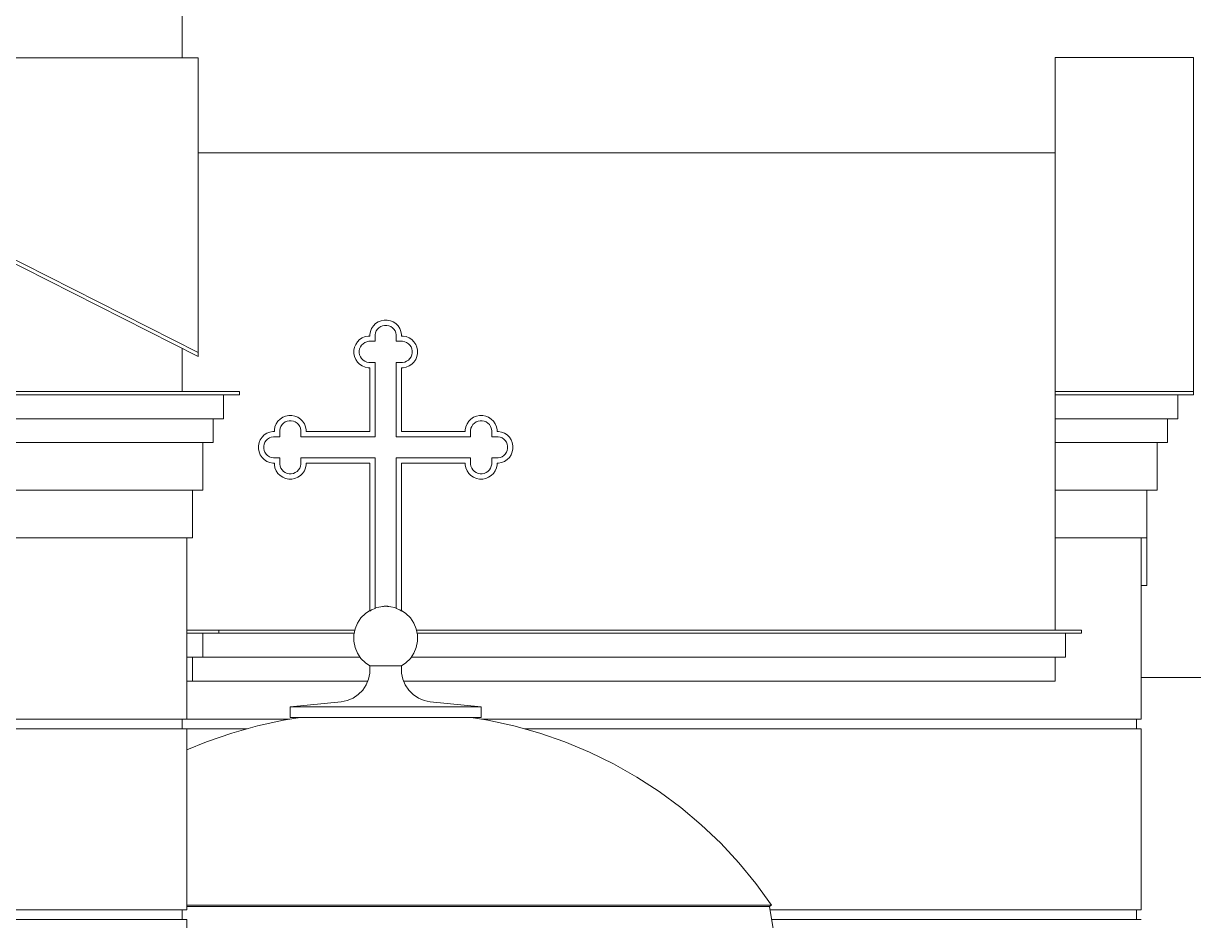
# Model space of a CAD drawing. Header units: millimetres. Extents: x -4890 to 184123, y 36 to 148549.
# Drawn here: x 94432 to 101790, y 123312 to 128955 of the extents above; entities that cross this region are included whole.
import ezdxf

# ---------------------------------------------------------------- set-up
doc = ezdxf.new("R2010")
doc.units = ezdxf.units.MM
doc.layers.add('Wall_Satelit', color=253, linetype='Continuous', lineweight=5)

msp = doc.modelspace()

# ---------------------------------------------------------------- linework, layer by layer
at = {"layer": 'Wall_Satelit'}
for p, q in [((95429.7, 128739), (95429.7, 129169)), ((95529.7, 126860.3), (91861.8, 128719)), ((95529.7, 126884.9), (91870.9, 128739)), ((95529.7, 128739), (91870.9, 128739)), ((95529.7, 126884.9), (95529.7, 128739)), ((100919.7, 126639), (100919.7, 128741.4)), ((101789.7, 128741.4), (100919.7, 128741.4)), ((101789.7, 126639), (101789.7, 128741.4)), ((100919.7, 128141.4), (95529.7, 128141.4)), ((96645.9, 127066.7), (96662.3, 127077.6)), ((96662.3, 127077.6), (96680.5, 127085.1)), ((96680.5, 127085.1), (96699.8, 127089)), ((96699.8, 127089), (96719.5, 127089)), ((96719.5, 127089), (96738.8, 127085.1)), ((96738.8, 127085.1), (96757, 127077.6)), ((96757, 127077.6), (96773.4, 127066.7)), ((96609.7, 126998.9), (96613.5, 127018.2)), ((96613.5, 127018.2), (96621.1, 127036.4)), ((96621.1, 127036.4), (96632, 127052.7)), ((96632, 127052.7), (96645.9, 127066.7)), ((96643, 126995.6), (96645.6, 127008.4)), ((96645.6, 127008.4), (96650.6, 127020.6)), ((96650.6, 127020.6), (96657.9, 127031.5)), ((96657.9, 127031.5), (96667.2, 127040.7)), ((96667.2, 127040.7), (96678.1, 127048.1)), ((96678.1, 127048.1), (96690.2, 127053.1)), ((96690.2, 127053.1), (96703.1, 127055.7)), ((96703.1, 127055.7), (96716.2, 127055.7)), ((96716.2, 127055.7), (96729.1, 127053.1)), ((96729.1, 127053.1), (96741.3, 127048.1)), ((96741.3, 127048.1), (96752.2, 127040.7)), ((96752.2, 127040.7), (96761.5, 127031.5)), ((96768.8, 127020.6), (96761.5, 127031.5)), ((96773.8, 127008.4), (96768.8, 127020.6)), ((96787.3, 127052.7), (96773.4, 127066.7)), ((96776.3, 126995.6), (96773.8, 127008.4)), ((96798.3, 127036.4), (96787.3, 127052.7)), ((96805.8, 127018.2), (96798.3, 127036.4)), ((96809.7, 126998.9), (96805.8, 127018.2)), ((96513.5, 126918.2), (96521.1, 126936.4)), ((96521.1, 126936.4), (96532, 126952.7)), ((96532, 126952.7), (96545.9, 126966.7)), ((96545.9, 126966.7), (96562.3, 126977.6)), ((96550.6, 126920.6), (96557.9, 126931.5)), ((96557.9, 126931.5), (96567.2, 126940.7)), ((96562.3, 126977.6), (96580.5, 126985.1)), ((96567.2, 126940.7), (96578.1, 126948.1)), ((96578.1, 126948.1), (96590.2, 126953.1)), ((96580.5, 126985.1), (96599.8, 126989)), ((96590.2, 126953.1), (96603.1, 126955.7)), ((96599.8, 126989), (96609.7, 126989)), ((96603.1, 126955.7), (96643, 126955.7)), ((96609.7, 126989), (96609.7, 126998.9)), ((96643, 126955.7), (96643, 126995.6)), ((96776.3, 126955.7), (96776.3, 126995.6)), ((96776.3, 126955.7), (96816.2, 126955.7)), ((96809.7, 126989), (96809.7, 126998.9)), ((96809.7, 126989), (96819.5, 126989)), ((96816.2, 126955.7), (96829.1, 126953.1)), ((96819.5, 126989), (96838.8, 126985.1)), ((96829.1, 126953.1), (96841.3, 126948.1)), ((96838.8, 126985.1), (96857, 126977.6)), ((96841.3, 126948.1), (96852.2, 126940.7)), ((96852.2, 126940.7), (96861.5, 126931.5)), ((96857, 126977.6), (96873.4, 126966.7)), ((96868.8, 126920.6), (96861.5, 126931.5)), ((96887.3, 126952.7), (96873.4, 126966.7)), ((96898.3, 126936.4), (96887.3, 126952.7)), ((96905.8, 126918.2), (96898.3, 126936.4)), ((95429.7, 126639), (95429.7, 126911)), ((95529.7, 126860.3), (95529.7, 126884.9)), ((96509.7, 126898.9), (96513.5, 126918.2)), ((96509.7, 126879.1), (96509.7, 126898.9)), ((96513.5, 126859.8), (96509.7, 126879.1)), ((96521.1, 126841.6), (96513.5, 126859.8)), ((96543, 126895.6), (96545.6, 126908.4)), ((96543, 126882.4), (96543, 126895.6)), ((96545.6, 126869.6), (96543, 126882.4)), ((96545.6, 126908.4), (96550.6, 126920.6)), ((96550.6, 126857.4), (96545.6, 126869.6)), ((96557.9, 126846.5), (96550.6, 126857.4)), ((96861.5, 126846.5), (96868.8, 126857.4)), ((96873.8, 126908.4), (96868.8, 126920.6)), ((96868.8, 126857.4), (96873.8, 126869.6)), ((96876.3, 126895.6), (96873.8, 126908.4)), ((96873.8, 126869.6), (96876.3, 126882.4)), ((96876.3, 126882.4), (96876.3, 126895.6)), ((96898.3, 126841.6), (96905.8, 126859.8)), ((96909.7, 126898.9), (96905.8, 126918.2)), ((96905.8, 126859.8), (96909.7, 126879.1)), ((96909.7, 126879.1), (96909.7, 126898.9)), ((96532, 126825.2), (96521.1, 126841.6)), ((96545.9, 126811.3), (96532, 126825.2)), ((96545.9, 126811.3), (96562.3, 126800.4)), ((96567.2, 126837.2), (96557.9, 126846.5)), ((96562.3, 126800.4), (96580.5, 126792.8)), ((96567.2, 126837.2), (96578.1, 126829.9)), ((96578.1, 126829.9), (96590.2, 126824.9)), ((96580.5, 126792.8), (96599.8, 126789)), ((96590.2, 126824.9), (96603.1, 126822.3)), ((96599.8, 126789), (96609.7, 126789)), ((96603.1, 126822.3), (96643, 126822.3)), ((96609.7, 126389), (96609.7, 126789)), ((96643, 126355.7), (96643, 126822.3)), ((96776.3, 126355.7), (96776.3, 126822.3)), ((96776.3, 126822.3), (96816.2, 126822.3)), ((96809.7, 126389), (96809.7, 126789)), ((96809.7, 126789), (96819.5, 126789)), ((96816.2, 126822.3), (96829.1, 126824.9)), ((96819.5, 126789), (96838.8, 126792.8)), ((96829.1, 126824.9), (96841.3, 126829.9)), ((96838.8, 126792.8), (96857, 126800.4)), ((96841.3, 126829.9), (96852.2, 126837.2)), ((96852.2, 126837.2), (96861.5, 126846.5)), ((96857, 126800.4), (96873.4, 126811.3)), ((96873.4, 126811.3), (96887.3, 126825.2)), ((96887.3, 126825.2), (96898.3, 126841.6)), ((95789.7, 126639), (93658.5, 126639)), ((95789.7, 126619), (95789.7, 126639)), ((100919.7, 126619), (100919.7, 126639)), ((101789.7, 126639), (100919.7, 126639)), ((101789.7, 126619), (101789.7, 126639)), ((95789.7, 126619), (93653.7, 126619)), ((95689.7, 126469), (95689.7, 126619)), ((100919.7, 126469), (100919.7, 126619)), ((101789.7, 126619), (100919.7, 126619)), ((101689.7, 126469), (101689.7, 126619)), ((96080.5, 126485.1), (96099.8, 126489)), ((96099.8, 126489), (96119.5, 126489)), ((96119.5, 126489), (96138.8, 126485.1)), ((97280.5, 126485.1), (97299.8, 126489)), ((97299.8, 126489), (97319.5, 126489)), ((97319.5, 126489), (97338.8, 126485.1)), ((95689.7, 126469), (93617.8, 126469)), ((95624.7, 126319), (95624.7, 126469)), ((96009.7, 126398.9), (96013.5, 126418.2)), ((96013.5, 126418.2), (96021.1, 126436.4)), ((96021.1, 126436.4), (96032, 126452.7)), ((96032, 126452.7), (96045.9, 126466.7)), ((96045.6, 126408.4), (96050.6, 126420.6)), ((96045.9, 126466.7), (96062.3, 126477.6)), ((96050.6, 126420.6), (96057.9, 126431.5)), ((96057.9, 126431.5), (96067.2, 126440.7)), ((96062.3, 126477.6), (96080.5, 126485.1)), ((96067.2, 126440.7), (96078.1, 126448.1)), ((96078.1, 126448.1), (96090.2, 126453.1)), ((96090.2, 126453.1), (96103.1, 126455.7)), ((96103.1, 126455.7), (96116.2, 126455.7)), ((96116.2, 126455.7), (96129.1, 126453.1)), ((96129.1, 126453.1), (96141.3, 126448.1)), ((96138.8, 126485.1), (96157, 126477.6)), ((96141.3, 126448.1), (96152.2, 126440.7)), ((96152.2, 126440.7), (96161.5, 126431.5)), ((96157, 126477.6), (96173.4, 126466.7)), ((96168.8, 126420.6), (96161.5, 126431.5)), ((96173.8, 126408.4), (96168.8, 126420.6)), ((96187.3, 126452.7), (96173.4, 126466.7)), ((96198.3, 126436.4), (96187.3, 126452.7)), ((96205.8, 126418.2), (96198.3, 126436.4)), ((96209.7, 126398.9), (96205.8, 126418.2)), ((97209.7, 126398.9), (97213.5, 126418.2)), ((97213.5, 126418.2), (97221.1, 126436.4)), ((97221.1, 126436.4), (97232, 126452.7)), ((97232, 126452.7), (97245.9, 126466.7)), ((97245.6, 126408.4), (97250.6, 126420.6)), ((97245.9, 126466.7), (97262.3, 126477.6)), ((97250.6, 126420.6), (97257.9, 126431.5)), ((97257.9, 126431.5), (97267.2, 126440.7)), ((97262.3, 126477.6), (97280.5, 126485.1)), ((97267.2, 126440.7), (97278.1, 126448.1)), ((97278.1, 126448.1), (97290.2, 126453.1)), ((97290.2, 126453.1), (97303.1, 126455.7)), ((97303.1, 126455.7), (97316.2, 126455.7)), ((97316.2, 126455.7), (97329.1, 126453.1)), ((97329.1, 126453.1), (97341.3, 126448.1)), ((97338.8, 126485.1), (97357, 126477.6)), ((97341.3, 126448.1), (97352.2, 126440.7)), ((97352.2, 126440.7), (97361.5, 126431.5)), ((97357, 126477.6), (97373.4, 126466.7)), ((97368.8, 126420.6), (97361.5, 126431.5)), ((97373.8, 126408.4), (97368.8, 126420.6)), ((97387.3, 126452.7), (97373.4, 126466.7)), ((97398.3, 126436.4), (97387.3, 126452.7)), ((97405.8, 126418.2), (97398.3, 126436.4)), ((97409.7, 126398.9), (97405.8, 126418.2)), ((101689.7, 126469), (100919.7, 126469)), ((100919.7, 126319), (100919.7, 126469)), ((101624.7, 126319), (101624.7, 126469)), ((95921.1, 126336.4), (95932, 126352.7)), ((95932, 126352.7), (95945.9, 126366.7)), ((95945.9, 126366.7), (95962.3, 126377.6)), ((95957.9, 126331.5), (95967.2, 126340.7)), ((95962.3, 126377.6), (95980.5, 126385.1)), ((95967.2, 126340.7), (95978.1, 126348.1)), ((95978.1, 126348.1), (95990.2, 126353.1)), ((95980.5, 126385.1), (95999.8, 126389)), ((95990.2, 126353.1), (96003.1, 126355.7)), ((95999.8, 126389), (96009.7, 126389)), ((96003.1, 126355.7), (96043, 126355.7)), ((96009.7, 126389), (96009.7, 126398.9)), ((96043, 126395.6), (96045.6, 126408.4)), ((96043, 126355.7), (96043, 126395.6)), ((96176.3, 126395.6), (96173.8, 126408.4)), ((96176.3, 126355.7), (96176.3, 126395.6)), ((96176.3, 126355.7), (96643, 126355.7)), ((96209.7, 126389), (96209.7, 126398.9)), ((96209.7, 126389), (96609.7, 126389)), ((96776.3, 126355.7), (97243, 126355.7)), ((96809.7, 126389), (97209.7, 126389)), ((97209.7, 126389), (97209.7, 126398.9)), ((97243, 126395.6), (97245.6, 126408.4)), ((97243, 126355.7), (97243, 126395.6)), ((97376.3, 126395.6), (97373.8, 126408.4)), ((97376.3, 126355.7), (97376.3, 126395.6)), ((97376.3, 126355.7), (97416.2, 126355.7)), ((97409.7, 126389), (97409.7, 126398.9)), ((97409.7, 126389), (97419.5, 126389)), ((97416.2, 126355.7), (97429.1, 126353.1)), ((97419.5, 126389), (97438.8, 126385.1)), ((97429.1, 126353.1), (97441.3, 126348.1)), ((97438.8, 126385.1), (97457, 126377.6)), ((97441.3, 126348.1), (97452.2, 126340.7)), ((97452.2, 126340.7), (97461.5, 126331.5)), ((97457, 126377.6), (97473.4, 126366.7)), ((97487.3, 126352.7), (97473.4, 126366.7)), ((97498.3, 126336.4), (97487.3, 126352.7)), ((95624.7, 126319), (93582, 126319)), ((95559.7, 126019), (95559.7, 126319)), ((95909.7, 126298.9), (95913.5, 126318.2)), ((95909.7, 126279.1), (95909.7, 126298.9)), ((95913.5, 126259.8), (95909.7, 126279.1)), ((95913.5, 126318.2), (95921.1, 126336.4)), ((95943, 126295.6), (95945.6, 126308.4)), ((95943, 126282.4), (95943, 126295.6)), ((95945.6, 126269.6), (95943, 126282.4)), ((95945.6, 126308.4), (95950.6, 126320.6)), ((95950.6, 126257.4), (95945.6, 126269.6)), ((95950.6, 126320.6), (95957.9, 126331.5)), ((97468.8, 126320.6), (97461.5, 126331.5)), ((97473.8, 126308.4), (97468.8, 126320.6)), ((97468.8, 126257.4), (97473.8, 126269.6)), ((97476.3, 126295.6), (97473.8, 126308.4)), ((97473.8, 126269.6), (97476.3, 126282.4)), ((97476.3, 126282.4), (97476.3, 126295.6)), ((97505.8, 126318.2), (97498.3, 126336.4)), ((97509.7, 126298.9), (97505.8, 126318.2)), ((97505.8, 126259.8), (97509.7, 126279.1)), ((97509.7, 126279.1), (97509.7, 126298.9)), ((101624.7, 126319), (100919.7, 126319)), ((100919.7, 126019), (100919.7, 126319)), ((101559.7, 126019), (101559.7, 126319)), ((95921.1, 126241.6), (95913.5, 126259.8)), ((95932, 126225.2), (95921.1, 126241.6)), ((95945.9, 126211.3), (95932, 126225.2)), ((95945.9, 126211.3), (95962.3, 126200.4)), ((95957.9, 126246.5), (95950.6, 126257.4)), ((95967.2, 126237.2), (95957.9, 126246.5)), ((95962.3, 126200.4), (95980.5, 126192.8)), ((95967.2, 126237.2), (95978.1, 126229.9)), ((95978.1, 126229.9), (95990.2, 126224.9)), ((95980.5, 126192.8), (95999.8, 126189)), ((95990.2, 126224.9), (96003.1, 126222.3)), ((96003.1, 126222.3), (96043, 126222.3)), ((96043, 126182.4), (96043, 126222.3)), ((96176.3, 126182.4), (96176.3, 126222.3)), ((96176.3, 126222.3), (96643, 126222.3)), ((96643, 125274.7), (96643, 126222.3)), ((96776.3, 125274.7), (96776.3, 126222.3)), ((96776.3, 126222.3), (97243, 126222.3)), ((97243, 126182.4), (97243, 126222.3)), ((97376.3, 126182.4), (97376.3, 126222.3)), ((97376.3, 126222.3), (97416.2, 126222.3)), ((97416.2, 126222.3), (97429.1, 126224.9)), ((97419.5, 126189), (97438.8, 126192.8)), ((97429.1, 126224.9), (97441.3, 126229.9)), ((97438.8, 126192.8), (97457, 126200.4)), ((97441.3, 126229.9), (97452.2, 126237.2)), ((97452.2, 126237.2), (97461.5, 126246.5)), ((97457, 126200.4), (97473.4, 126211.3)), ((97461.5, 126246.5), (97468.8, 126257.4)), ((97473.4, 126211.3), (97487.3, 126225.2)), ((97487.3, 126225.2), (97498.3, 126241.6)), ((97498.3, 126241.6), (97505.8, 126259.8)), ((95999.8, 126189), (96009.7, 126189)), ((96009.7, 126179.1), (96009.7, 126189)), ((96013.5, 126159.8), (96009.7, 126179.1)), ((96021.1, 126141.6), (96013.5, 126159.8)), ((96032, 126125.2), (96021.1, 126141.6)), ((96045.9, 126111.3), (96032, 126125.2)), ((96045.6, 126169.6), (96043, 126182.4)), ((96050.6, 126157.4), (96045.6, 126169.6)), ((96057.9, 126146.5), (96050.6, 126157.4)), ((96067.2, 126137.2), (96057.9, 126146.5)), ((96067.2, 126137.2), (96078.1, 126129.9)), ((96078.1, 126129.9), (96090.2, 126124.9)), ((96090.2, 126124.9), (96103.1, 126122.3)), ((96103.1, 126122.3), (96116.2, 126122.3)), ((96116.2, 126122.3), (96129.1, 126124.9)), ((96129.1, 126124.9), (96141.3, 126129.9)), ((96141.3, 126129.9), (96152.2, 126137.2)), ((96152.2, 126137.2), (96161.5, 126146.5)), ((96161.5, 126146.5), (96168.8, 126157.4)), ((96168.8, 126157.4), (96173.8, 126169.6)), ((96173.4, 126111.3), (96187.3, 126125.2)), ((96173.8, 126169.6), (96176.3, 126182.4)), ((96187.3, 126125.2), (96198.3, 126141.6)), ((96198.3, 126141.6), (96205.8, 126159.8)), ((96205.8, 126159.8), (96209.7, 126179.1)), ((96209.7, 126179.1), (96209.7, 126189)), ((96209.7, 126189), (96609.7, 126189)), ((96609.7, 125259.2), (96609.7, 126189)), ((96809.7, 125259.2), (96809.7, 126189)), ((96809.7, 126189), (97209.7, 126189)), ((97209.7, 126179.1), (97209.7, 126189)), ((97213.5, 126159.8), (97209.7, 126179.1)), ((97221.1, 126141.6), (97213.5, 126159.8)), ((97232, 126125.2), (97221.1, 126141.6)), ((97245.9, 126111.3), (97232, 126125.2)), ((97245.6, 126169.6), (97243, 126182.4)), ((97250.6, 126157.4), (97245.6, 126169.6)), ((97257.9, 126146.5), (97250.6, 126157.4)), ((97267.2, 126137.2), (97257.9, 126146.5)), ((97267.2, 126137.2), (97278.1, 126129.9)), ((97278.1, 126129.9), (97290.2, 126124.9)), ((97290.2, 126124.9), (97303.1, 126122.3)), ((97303.1, 126122.3), (97316.2, 126122.3)), ((97316.2, 126122.3), (97329.1, 126124.9)), ((97329.1, 126124.9), (97341.3, 126129.9)), ((97341.3, 126129.9), (97352.2, 126137.2)), ((97352.2, 126137.2), (97361.5, 126146.5)), ((97361.5, 126146.5), (97368.8, 126157.4)), ((97368.8, 126157.4), (97373.8, 126169.6)), ((97373.4, 126111.3), (97387.3, 126125.2)), ((97373.8, 126169.6), (97376.3, 126182.4)), ((97387.3, 126125.2), (97398.3, 126141.6)), ((97398.3, 126141.6), (97405.8, 126159.8)), ((97405.8, 126159.8), (97409.7, 126179.1)), ((97409.7, 126179.1), (97409.7, 126189)), ((97409.7, 126189), (97419.5, 126189)), ((96045.9, 126111.3), (96062.3, 126100.4)), ((96062.3, 126100.4), (96080.5, 126092.8)), ((96080.5, 126092.8), (96099.8, 126089)), ((96099.8, 126089), (96119.5, 126089)), ((96119.5, 126089), (96138.8, 126092.8)), ((96138.8, 126092.8), (96157, 126100.4)), ((96157, 126100.4), (96173.4, 126111.3)), ((97245.9, 126111.3), (97262.3, 126100.4)), ((97262.3, 126100.4), (97280.5, 126092.8)), ((97280.5, 126092.8), (97299.8, 126089)), ((97299.8, 126089), (97319.5, 126089)), ((97319.5, 126089), (97338.8, 126092.8)), ((97338.8, 126092.8), (97357, 126100.4)), ((97357, 126100.4), (97373.4, 126111.3)), ((95559.7, 126019), (93510.3, 126019)), ((95494.7, 125719), (95494.7, 126019)), ((101559.7, 126019), (100919.7, 126019)), ((100919.7, 125719), (100919.7, 126019)), ((101494.7, 125719), (101494.7, 126019)), ((95494.7, 125719), (93438.6, 125719)), ((95459.7, 124579), (95459.7, 125719)), ((101494.7, 125719), (100919.7, 125719)), ((100919.7, 125139), (100919.7, 125719)), ((101459.7, 124579), (101459.7, 125719)), ((101494.7, 125699.3), (101494.7, 125719)), ((101494.7, 125699.3), (101494.7, 125719)), ((101494.7, 125689.4), (101494.7, 125699.3)), ((101494.7, 125631.5), (101494.7, 125689.4)), ((101494.7, 125576.9), (101494.7, 125631.5)), ((101494.7, 125527.7), (101494.7, 125576.9)), ((101494.7, 125486), (101494.7, 125527.7)), ((101494.7, 125453.1), (101494.7, 125486)), ((101494.7, 125419), (101459.7, 125419)), ((101494.7, 125430.5), (101494.7, 125453.1)), ((101494.7, 125419), (101494.7, 125430.5)), ((96554.3, 125216.5), (96582.2, 125244.4)), ((96582.2, 125244.4), (96609.7, 125262.7)), ((96609.7, 125259.2), (96620.9, 125266.2)), ((96620.9, 125266.2), (96643, 125274.7)), ((96643, 125277.1), (96653.5, 125281.3)), ((96653.5, 125281.3), (96654.7, 125281.6)), ((96654.7, 125281.6), (96678.5, 125285.9)), ((96678.5, 125285.9), (96689.4, 125287.7)), ((96689.4, 125287.7), (96696, 125288.6)), ((96696, 125288.6), (96699.2, 125289)), ((96699.2, 125289), (96700.3, 125289)), ((96700.3, 125289), (96703.9, 125289)), ((96703.9, 125289), (96707.7, 125289)), ((96707.7, 125289), (96711.6, 125289)), ((96711.6, 125289), (96715.4, 125289)), ((96715.4, 125289), (96719, 125289)), ((96719, 125289), (96720.2, 125289)), ((96720.2, 125289), (96723.4, 125288.6)), ((96723.4, 125288.6), (96730, 125287.7)), ((96730, 125287.7), (96740.9, 125285.9)), ((96740.9, 125285.9), (96764.6, 125281.6)), ((96764.6, 125281.6), (96765.8, 125281.3)), ((96765.8, 125281.3), (96776.3, 125277.1)), ((96776.3, 125274.7), (96798.4, 125266.2)), ((96798.4, 125266.2), (96809.7, 125259.2)), ((96809.7, 125262.7), (96837.2, 125244.4)), ((96865, 125216.5), (96837.2, 125244.4)), ((96517.4, 125147.3), (96532.4, 125183.7)), ((96532.4, 125183.7), (96554.3, 125216.5)), ((96886.9, 125183.7), (96865, 125216.5)), ((96902, 125147.3), (96886.9, 125183.7)), ((95659.7, 125139), (95459.7, 125139)), ((95659.7, 125119), (95459.7, 125119)), ((95559.7, 124969), (95559.7, 125119)), ((95659.7, 125119), (95659.7, 125139)), ((96515.7, 125139), (95659.7, 125139)), ((96511.7, 125119), (95659.7, 125119)), ((96509.7, 125108.7), (96517.4, 125147.3)), ((96509.7, 125069.3), (96509.7, 125108.7)), ((96909.7, 125108.7), (96902, 125147.3)), ((101084.7, 125139), (96903.6, 125139)), ((101084.7, 125119), (96907.6, 125119)), ((96909.7, 125069.3), (96909.7, 125108.7)), ((100984.7, 124969), (100984.7, 125119)), ((101084.7, 125119), (101084.7, 125139)), ((96517.4, 125030.7), (96509.7, 125069.3)), ((96532.4, 124994.2), (96517.4, 125030.7)), ((96886.9, 124994.2), (96902, 125030.7)), ((96902, 125030.7), (96909.7, 125069.3)), ((95559.7, 124969), (95459.7, 124969)), ((95494.7, 124819), (95494.7, 124969)), ((96549.3, 124969), (95559.7, 124969)), ((96554.3, 124961.5), (96532.4, 124994.2)), ((96582.2, 124933.6), (96554.3, 124961.5)), ((96837.2, 124933.6), (96865, 124961.5)), ((96865, 124961.5), (96886.9, 124994.2)), ((100984.7, 124969), (96870, 124969)), ((100919.7, 124819), (100919.7, 124969)), ((96582.2, 124933.6), (96609.7, 124915.2)), ((96602, 124830.6), (96609.7, 124869.2)), ((96609.7, 124869.2), (96609.7, 124915.2)), ((96609.7, 124915.2), (96613.5, 124915.2)), ((96613.5, 124915.2), (96621.1, 124915.2)), ((96621.1, 124915.2), (96632, 124915.2)), ((96632, 124915.2), (96645.9, 124915.2)), ((96645.9, 124915.2), (96662.3, 124915.2)), ((96662.3, 124915.2), (96680.5, 124915.2)), ((96680.5, 124915.2), (96699.8, 124915.2)), ((96699.8, 124915.2), (96719.5, 124915.2)), ((96719.5, 124915.2), (96738.8, 124915.2)), ((96738.8, 124915.2), (96757, 124915.2)), ((96757, 124915.2), (96773.4, 124915.2)), ((96773.4, 124915.2), (96787.3, 124915.2)), ((96787.3, 124915.2), (96798.3, 124915.2)), ((96798.3, 124915.2), (96805.8, 124915.2)), ((96805.8, 124915.2), (96809.7, 124915.2)), ((96809.7, 124915.2), (96837.2, 124933.6)), ((96809.7, 124869.2), (96809.7, 124915.2)), ((96817.4, 124830.6), (96809.7, 124869.2)), ((95494.7, 124819), (95459.7, 124819)), ((96597.2, 124819), (95494.7, 124819)), ((96586.9, 124794.2), (96602, 124830.6)), ((96832.4, 124794.2), (96817.4, 124830.6)), ((100919.7, 124819), (96822.2, 124819)), ((104219.7, 124841.4), (101459.7, 124841.4)), ((96537.2, 124733.6), (96504.4, 124711.7)), ((96537.2, 124733.6), (96565, 124761.5)), ((96565, 124761.5), (96586.9, 124794.2)), ((96854.3, 124761.5), (96832.4, 124794.2)), ((96882.2, 124733.6), (96854.3, 124761.5)), ((96914.9, 124711.7), (96882.2, 124733.6)), ((96429.4, 124689), (96109.7, 124655.6)), ((96132.7, 124655.6), (96109.7, 124655.6)), ((96109.7, 124589), (96109.7, 124655.6)), ((96178, 124655.6), (96132.7, 124655.6)), ((96243.6, 124655.6), (96178, 124655.6)), ((96327.2, 124655.6), (96243.6, 124655.6)), ((96425.5, 124655.6), (96327.2, 124655.6)), ((96534.7, 124655.6), (96425.5, 124655.6)), ((96468, 124696.6), (96429.4, 124689)), ((96504.4, 124711.7), (96468, 124696.6)), ((96650.6, 124655.6), (96534.7, 124655.6)), ((96768.8, 124655.6), (96650.6, 124655.6)), ((96884.7, 124655.6), (96768.8, 124655.6)), ((96993.9, 124655.6), (96884.7, 124655.6)), ((96951.3, 124696.6), (96914.9, 124711.7)), ((96990, 124689), (96951.3, 124696.6)), ((97309.7, 124655.6), (96990, 124689)), ((97092.1, 124655.6), (96993.9, 124655.6)), ((97175.7, 124655.6), (97092.1, 124655.6)), ((97241.4, 124655.6), (97175.7, 124655.6)), ((97286.6, 124655.6), (97241.4, 124655.6)), ((97309.7, 124655.6), (97286.6, 124655.6)), ((97309.7, 124589), (97309.7, 124655.6)), ((95459.7, 124579), (90619.5, 124579)), ((95429.7, 124519), (95429.7, 124579)), ((96107.5, 124579), (95459.7, 124579)), ((96172.6, 124589), (96067.8, 124572.9)), ((96132.7, 124589), (96109.7, 124589)), ((96178, 124589), (96132.7, 124589)), ((96243.6, 124589), (96178, 124589)), ((96327.2, 124589), (96243.6, 124589)), ((96425.5, 124589), (96327.2, 124589)), ((96534.7, 124589), (96425.5, 124589)), ((96650.6, 124589), (96534.7, 124589)), ((96768.8, 124589), (96650.6, 124589)), ((96884.7, 124589), (96768.8, 124589)), ((96993.9, 124589), (96884.7, 124589)), ((97092.1, 124589), (96993.9, 124589)), ((97175.7, 124589), (97092.1, 124589)), ((97241.4, 124589), (97175.7, 124589)), ((97286.6, 124589), (97241.4, 124589)), ((97351.6, 124572.9), (97246.7, 124589)), ((97309.7, 124589), (97286.6, 124589)), ((101459.7, 124579), (97311.8, 124579)), ((101429.7, 124516.8), (101429.7, 124579)), ((95459.7, 124519), (90737.9, 124519)), ((95837.9, 124519), (95459.7, 124519)), ((95459.7, 123379), (95459.7, 124519)), ((95903.4, 124537.4), (95741.4, 124491.9)), ((96067.8, 124572.9), (95903.4, 124537.4)), ((97516, 124537.4), (97351.6, 124572.9)), ((97677.9, 124491.9), (97516, 124537.4)), ((101459.7, 124519), (97581.5, 124519)), ((101429.7, 124516.8), (101429.7, 124519)), ((101429.7, 124515.2), (101429.7, 124516.3)), ((101459.7, 123379), (101459.7, 124519)), ((95582.5, 124436.7), (95459.7, 124385.5)), ((95741.4, 124491.9), (95582.5, 124436.7)), ((97836.8, 124436.7), (97677.9, 124491.9)), ((97992, 124372), (97836.8, 124436.7)), ((98143, 124297.9), (97992, 124372)), ((98289.3, 124214.8), (98143, 124297.9)), ((98430.2, 124123), (98289.3, 124214.8)), ((98565.2, 124022.7), (98430.2, 124123)), ((98694, 123914.5), (98565.2, 124022.7)), ((98815.9, 123798.6), (98694, 123914.5)), ((98930.5, 123675.6), (98815.9, 123798.6)), ((99037.5, 123545.8), (98930.5, 123675.6)), ((99136.4, 123409.7), (99037.5, 123545.8)), ((95467, 123401.1), (95459.7, 123401.1)), ((95670.9, 123409.7), (95460.6, 123409.7)), ((95676.2, 123401.1), (95467, 123401.1)), ((95891.2, 123409.7), (95670.9, 123409.7)), ((95895.4, 123401.1), (95676.2, 123401.1)), ((96119.3, 123409.7), (95891.2, 123409.7)), ((96122.4, 123401.1), (95895.4, 123401.1)), ((96353.2, 123409.7), (96119.3, 123409.7)), ((96355, 123401.1), (96122.4, 123401.1)), ((96590.5, 123409.7), (96353.2, 123409.7)), ((96591.1, 123401.1), (96355, 123401.1)), ((96828.9, 123409.7), (96590.5, 123409.7)), ((96828.3, 123401.1), (96591.1, 123401.1)), ((97064.3, 123401.1), (96828.3, 123401.1)), ((97066.2, 123409.7), (96828.9, 123409.7)), ((97297, 123401.1), (97064.3, 123401.1)), ((97300, 123409.7), (97066.2, 123409.7)), ((97524, 123401.1), (97297, 123401.1)), ((97528.2, 123409.7), (97300, 123409.7)), ((97743.1, 123401.1), (97524, 123401.1)), ((97748.5, 123409.7), (97528.2, 123409.7)), ((97952.3, 123401.1), (97743.1, 123401.1)), ((97958.8, 123409.7), (97748.5, 123409.7)), ((98149.6, 123401.1), (97952.3, 123401.1)), ((98157, 123409.7), (97958.8, 123409.7)), ((98332.9, 123401.1), (98149.6, 123401.1)), ((98341.3, 123409.7), (98157, 123409.7)), ((98500.6, 123401.1), (98332.9, 123401.1)), ((98509.9, 123409.7), (98341.3, 123409.7)), ((98651.1, 123401.1), (98500.6, 123401.1)), ((98661.2, 123409.7), (98509.9, 123409.7)), ((98782.9, 123401.1), (98651.1, 123401.1)), ((98793.6, 123409.7), (98661.2, 123409.7)), ((98894.7, 123401.1), (98782.9, 123401.1)), ((98906, 123409.7), (98793.6, 123409.7)), ((98985.5, 123401.1), (98894.7, 123401.1)), ((98997.3, 123409.7), (98906, 123409.7)), ((99054.4, 123401.1), (98985.5, 123401.1)), ((99066.5, 123409.7), (98997.3, 123409.7)), ((99100.6, 123401.1), (99054.4, 123401.1)), ((99113, 123409.7), (99066.5, 123409.7)), ((99123.9, 123401.1), (99100.6, 123401.1)), ((99136.4, 123409.7), (99113, 123409.7)), ((99136.4, 123409.7), (99123.9, 123401.1)), ((99146.7, 123260.1), (99123.9, 123401.1)), ((95459.7, 123379), (92987.5, 123379)), ((95429.7, 123319), (95429.7, 123379)), ((101459.7, 123379), (99127.5, 123379)), ((101429.7, 123319), (101429.7, 123379)), ((95459.7, 123319), (93105.9, 123319)), ((95459.7, 122179), (95459.7, 123319)), ((101459.7, 123319), (99137.2, 123319)), ((101429.7, 123316.1), (101429.7, 123317.5))]:
    msp.add_line(p, q, dxfattribs=at)

doc.saveas('drawing.dxf')
